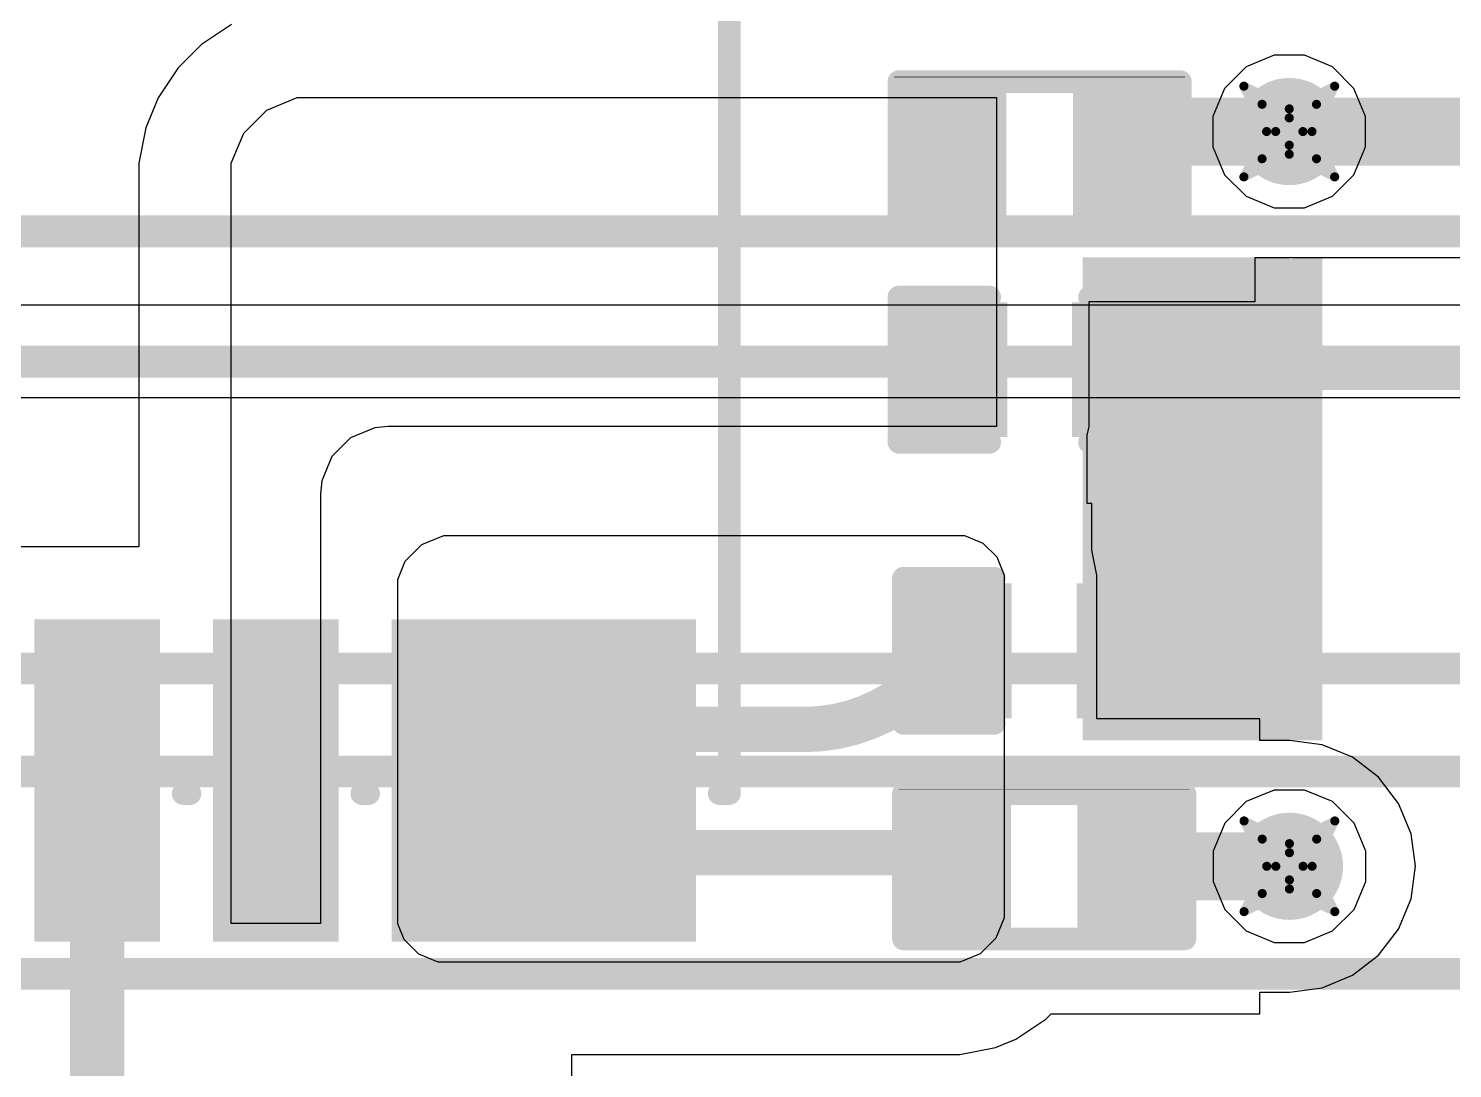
# Model space of a CAD drawing. Header units: inches. Extents: x -2 to 5376, y -4 to 5426.
# Drawn here: x 116.39 to 124.36, y 69.14 to 74.96 of the extents above; entities that cross this region are included whole.
import ezdxf

# ---------------------------------------------------------------- set-up
doc = ezdxf.new("R2010")
doc.units = ezdxf.units.IN
for name, color, linetype in [('Bottom Layer', 5, 'Continuous'), ('Drill Drawing', 1, 'Continuous'), ('Layer 1', 16, 'Continuous'), ('Layer 2', 76, 'Continuous'), ('Top Layer', 1, 'Continuous'), ('Top Overlay', 2, 'Continuous'), ('Top Paste', 8, 'Continuous'), ('Top Solder', 216, 'Continuous'), ('Via Holes', 16, 'Continuous')]:
    doc.layers.add(name, color=color, linetype=linetype)

# ---------------------------------------------------------------- blocks, each defined once
blk = doc.blocks.new('TISON_8_8X8__133')
at = {"layer": 'Top Layer'}
for points in [[(-4.1645, -0.2501), (-2.5645, -0.2501), (-2.5645, -0.7501), (-4.1645, -0.7501)], [(-4.1645, -1.2501), (-2.5645, -1.2501), (-2.5645, -1.7501), (-4.1645, -1.7501)], [(-4.1645, -2.25), (-2.5645, -2.25), (-2.5645, -3.75), (-4.1645, -3.75)]]:
    blk.add_hatch(color=1, dxfattribs=at).paths.add_polyline_path(points)
at = {"layer": 'Top Paste'}
for points in [[(-4.1645, -0.2501), (-2.5645, -0.2501), (-2.5645, -0.7501), (-4.1645, -0.7501)], [(-4.1645, -1.2501), (-2.5645, -1.2501), (-2.5645, -1.7501), (-4.1645, -1.7501)], [(-4.1645, -2.25), (-2.5645, -2.25), (-2.5645, -3.75), (-4.1645, -3.75)]]:
    blk.add_hatch(color=8, dxfattribs=at).paths.add_polyline_path(points)
at = {"layer": 'Top Solder'}
for points in [[(-4.2661, -0.1485), (-2.4629, -0.1485), (-2.4629, -0.8517), (-4.2661, -0.8517)], [(-4.2661, -1.1485), (-2.4629, -1.1485), (-2.4629, -1.8517), (-4.2661, -1.8517)], [(-4.2661, -2.1484), (-2.4629, -2.1484), (-2.4629, -3.8516), (-4.2661, -3.8516)]]:
    blk.add_hatch(color=216, dxfattribs=at).paths.add_polyline_path(points)
at = {"layer": 'Top Overlay'}
for points in [[(-3.4375, -0.9811, 0.127, 0.127, 0), (-3.4375, -1.0189, 0.127, 0.127, 0)], [(-3.4375, -1.9811, 0.127, 0.127, 0), (-3.4375, -2.0188, 0.127, 0.127, 0)], [(-3.4375, -3.9812, 0.127, 0.127, 0), (-3.4375, -4.0378, 0.127, 0.127, 0)], [(-3.4375, -4.0378, 0.127, 0.127, 0), (1.1853, -4.0378, 0.127, 0.127, 0)]]:
    blk.add_lwpolyline(points, format="xyseb", dxfattribs=at)
for points in [[(-3.4692, -0.9811, 0.0635, 0.0635, 1), (-3.4057, -0.9811, 0.0635, 0.0635, 1)], [(-3.4692, -1.0189, 0.0635, 0.0635, 1), (-3.4057, -1.0189, 0.0635, 0.0635, 1)], [(-3.4692, -1.9811, 0.0635, 0.0635, 1), (-3.4057, -1.9811, 0.0635, 0.0635, 1)], [(-3.4692, -2.0188, 0.0635, 0.0635, 1), (-3.4057, -2.0188, 0.0635, 0.0635, 1)], [(-3.4692, -3.9812, 0.0635, 0.0635, 1), (-3.4057, -3.9812, 0.0635, 0.0635, 1)], [(-3.4692, -4.0378, 0.0635, 0.0635, 1), (-3.4057, -4.0378, 0.0635, 0.0635, 1)], [(-3.4692, -4.0378, 0.0635, 0.0635, 1), (-3.4057, -4.0378, 0.0635, 0.0635, 1)]]:
    blk.add_lwpolyline(points, format="xyseb", close=True, dxfattribs=at)
blk = doc.blocks.new('R___0402_151')
at = {"layer": 'Top Layer'}
for points in [[(-0.6985, -0.3175), (-0.6985, 0.3175), (-0.2413, 0.3175), (-0.2413, -0.3175)], [(0.2413, -0.3175), (0.2413, 0.3175), (0.6985, 0.3175), (0.6985, -0.3175)]]:
    blk.add_hatch(color=1, dxfattribs=at).paths.add_polyline_path(points)
at = {"layer": 'Top Paste'}
for points in [[(-0.6985, -0.3175), (-0.6985, 0.3175), (-0.2413, 0.3175), (-0.2413, -0.3175)], [(0.2413, -0.3175), (0.2413, 0.3175), (0.6985, 0.3175), (0.6985, -0.3175)]]:
    blk.add_hatch(color=8, dxfattribs=at).paths.add_polyline_path(points)
at = {"layer": 'Top Solder'}
for points in [[(-0.7535, -0.3725), (-0.7535, 0.3725), (-0.1863, 0.3725), (-0.1863, -0.3725)], [(0.1863, -0.3725), (0.1863, 0.3725), (0.7535, 0.3725), (0.7535, -0.3725)]]:
    blk.add_hatch(color=216, dxfattribs=at).paths.add_polyline_path(points)
at = {"layer": 'Top Overlay'}
for points in [[(0.7874, 0.4064, 0.127, 0.127, 0), (-0.7874, 0.4064, 0.127, 0.127, 0)], [(-0.7874, 0.4064, 0.127, 0.127, 0), (-0.7874, -0.4064, 0.127, 0.127, 0)], [(0.7874, -0.4064, 0.127, 0.127, 0), (0.7874, 0.4064, 0.127, 0.127, 0)], [(0.7874, -0.4064, 0.127, 0.127, 0), (-0.7874, -0.4064, 0.127, 0.127, 0)], [(0.8128, -0.4318, 0.00323, 0.00323, 0), (-0.8128, -0.4318, 0.00323, 0.00323, 0)]]:
    blk.add_lwpolyline(points, format="xyseb", dxfattribs=at)
for points in [[(-0.8191, 0.4064, 0.0635, 0.0635, 1), (-0.7556, 0.4064, 0.0635, 0.0635, 1)], [(-0.8191, 0.4064, 0.0635, 0.0635, 1), (-0.7556, 0.4064, 0.0635, 0.0635, 1)], [(0.7556, 0.4064, 0.0635, 0.0635, 1), (0.8191, 0.4064, 0.0635, 0.0635, 1)], [(0.7556, 0.4064, 0.0635, 0.0635, 1), (0.8191, 0.4064, 0.0635, 0.0635, 1)], [(-0.8191, -0.4064, 0.0635, 0.0635, 1), (-0.7556, -0.4064, 0.0635, 0.0635, 1)], [(-0.8191, -0.4064, 0.0635, 0.0635, 1), (-0.7556, -0.4064, 0.0635, 0.0635, 1)], [(0.7557, -0.4064, 0.0635, 0.0635, 1), (0.8192, -0.4064, 0.0635, 0.0635, 1)], [(0.7557, -0.4064, 0.0635, 0.0635, 1), (0.8192, -0.4064, 0.0635, 0.0635, 1)], [(-0.8136, -0.4318, 0.00161, 0.00161, 1), (-0.812, -0.4318, 0.00161, 0.00161, 1)], [(0.812, -0.4318, 0.00161, 0.00161, 1), (0.8136, -0.4318, 0.00161, 0.00161, 1)]]:
    blk.add_lwpolyline(points, format="xyseb", close=True, dxfattribs=at)
blk = doc.blocks.new('R___0402_152')
at = {"layer": 'Top Layer'}
for points in [[(-0.6985, -0.3175), (-0.6985, 0.3175), (-0.2413, 0.3175), (-0.2413, -0.3175)], [(0.2413, -0.3175), (0.2413, 0.3175), (0.6985, 0.3175), (0.6985, -0.3175)]]:
    blk.add_hatch(color=1, dxfattribs=at).paths.add_polyline_path(points)
at = {"layer": 'Top Paste'}
for points in [[(-0.6985, -0.3175), (-0.6985, 0.3175), (-0.2413, 0.3175), (-0.2413, -0.3175)], [(0.2413, -0.3175), (0.2413, 0.3175), (0.6985, 0.3175), (0.6985, -0.3175)]]:
    blk.add_hatch(color=8, dxfattribs=at).paths.add_polyline_path(points)
at = {"layer": 'Top Solder'}
for points in [[(-0.7535, -0.3725), (-0.7535, 0.3725), (-0.1863, 0.3725), (-0.1863, -0.3725)], [(0.1863, -0.3725), (0.1863, 0.3725), (0.7535, 0.3725), (0.7535, -0.3725)]]:
    blk.add_hatch(color=216, dxfattribs=at).paths.add_polyline_path(points)
at = {"layer": 'Top Overlay'}
for points in [[(0.7874, 0.4064, 0.127, 0.127, 0), (-0.7874, 0.4064, 0.127, 0.127, 0)], [(-0.7874, 0.4064, 0.127, 0.127, 0), (-0.7874, -0.4064, 0.127, 0.127, 0)], [(0.7874, 0.4064, 0.127, 0.127, 0), (0.7874, -0.4064, 0.127, 0.127, 0)], [(0.7874, -0.4064, 0.127, 0.127, 0), (-0.7874, -0.4064, 0.127, 0.127, 0)], [(0.8128, -0.4318, 0.00323, 0.00323, 0), (-0.8128, -0.4318, 0.00323, 0.00323, 0)]]:
    blk.add_lwpolyline(points, format="xyseb", dxfattribs=at)
for points in [[(-0.8191, 0.4064, 0.0635, 0.0635, 1), (-0.7556, 0.4064, 0.0635, 0.0635, 1)], [(-0.8191, 0.4064, 0.0635, 0.0635, 1), (-0.7556, 0.4064, 0.0635, 0.0635, 1)], [(0.7556, 0.4064, 0.0635, 0.0635, 1), (0.8191, 0.4064, 0.0635, 0.0635, 1)], [(0.7556, 0.4064, 0.0635, 0.0635, 1), (0.8191, 0.4064, 0.0635, 0.0635, 1)], [(-0.8191, -0.4064, 0.0635, 0.0635, 1), (-0.7556, -0.4064, 0.0635, 0.0635, 1)], [(-0.8191, -0.4064, 0.0635, 0.0635, 1), (-0.7556, -0.4064, 0.0635, 0.0635, 1)], [(0.7556, -0.4064, 0.0635, 0.0635, 1), (0.8191, -0.4064, 0.0635, 0.0635, 1)], [(0.7556, -0.4064, 0.0635, 0.0635, 1), (0.8191, -0.4064, 0.0635, 0.0635, 1)], [(-0.8136, -0.4318, 0.00161, 0.00161, 1), (-0.812, -0.4318, 0.00161, 0.00161, 1)], [(0.812, -0.4318, 0.00161, 0.00161, 1), (0.8136, -0.4318, 0.00161, 0.00161, 1)]]:
    blk.add_lwpolyline(points, format="xyseb", close=True, dxfattribs=at)
blk = doc.blocks.new('C___0402_270')
at = {"layer": 'Top Layer'}
for points in [[(-0.6985, -0.3175), (-0.6985, 0.3175), (-0.2413, 0.3175), (-0.2413, -0.3175)], [(0.2413, -0.3175), (0.2413, 0.3175), (0.6985, 0.3175), (0.6985, -0.3175)]]:
    blk.add_hatch(color=1, dxfattribs=at).paths.add_polyline_path(points)
at = {"layer": 'Top Paste'}
for points in [[(-0.6985, -0.3175), (-0.6985, 0.3175), (-0.2413, 0.3175), (-0.2413, -0.3175)], [(0.2413, -0.3175), (0.2413, 0.3175), (0.6985, 0.3175), (0.6985, -0.3175)]]:
    blk.add_hatch(color=8, dxfattribs=at).paths.add_polyline_path(points)
at = {"layer": 'Top Solder'}
for points in [[(-0.7585, -0.3775), (-0.7585, 0.3775), (-0.1813, 0.3775), (-0.1813, -0.3775)], [(0.1813, -0.3775), (0.1813, 0.3775), (0.7585, 0.3775), (0.7585, -0.3775)]]:
    blk.add_hatch(color=216, dxfattribs=at).paths.add_polyline_path(points)
at = {"layer": 'Top Overlay'}
for points in [[(-0.2794, 0.4064, 0.127, 0.127, 0), (-0.7874, 0.4064, 0.127, 0.127, 0)], [(-0.7874, 0.4064, 0.127, 0.127, 0), (-0.7874, -0.4064, 0.127, 0.127, 0)], [(0.7874, 0.4064, 0.127, 0.127, 0), (0.2794, 0.4064, 0.127, 0.127, 0)], [(0.7874, -0.4064, 0.127, 0.127, 0), (0.7874, 0.4064, 0.127, 0.127, 0)], [(-0.2794, -0.4064, 0.127, 0.127, 0), (-0.7874, -0.4064, 0.127, 0.127, 0)], [(0.7874, -0.4064, 0.127, 0.127, 0), (0.2794, -0.4064, 0.127, 0.127, 0)]]:
    blk.add_lwpolyline(points, format="xyseb", dxfattribs=at)
for points in [[(-0.8191, 0.4064, 0.0635, 0.0635, 1), (-0.7556, 0.4064, 0.0635, 0.0635, 1)], [(-0.8191, 0.4064, 0.0635, 0.0635, 1), (-0.7556, 0.4064, 0.0635, 0.0635, 1)], [(-0.3111, 0.4064, 0.0635, 0.0635, 1), (-0.2477, 0.4064, 0.0635, 0.0635, 1)], [(0.2476, 0.4064, 0.0635, 0.0635, 1), (0.3111, 0.4064, 0.0635, 0.0635, 1)], [(0.7556, 0.4064, 0.0635, 0.0635, 1), (0.8191, 0.4064, 0.0635, 0.0635, 1)], [(0.7556, 0.4064, 0.0635, 0.0635, 1), (0.8191, 0.4064, 0.0635, 0.0635, 1)], [(-0.8192, -0.4064, 0.0635, 0.0635, 1), (-0.7557, -0.4064, 0.0635, 0.0635, 1)], [(-0.8192, -0.4064, 0.0635, 0.0635, 1), (-0.7557, -0.4064, 0.0635, 0.0635, 1)], [(-0.3111, -0.4064, 0.0635, 0.0635, 1), (-0.2477, -0.4064, 0.0635, 0.0635, 1)], [(0.2477, -0.4064, 0.0635, 0.0635, 1), (0.3111, -0.4064, 0.0635, 0.0635, 1)], [(0.7557, -0.4064, 0.0635, 0.0635, 1), (0.8192, -0.4064, 0.0635, 0.0635, 1)], [(0.7557, -0.4064, 0.0635, 0.0635, 1), (0.8192, -0.4064, 0.0635, 0.0635, 1)]]:
    blk.add_lwpolyline(points, format="xyseb", close=True, dxfattribs=at)
blk = doc.blocks.new('C___0402_271')
at = {"layer": 'Top Layer'}
for points in [[(-0.6985, -0.3175), (-0.6985, 0.3175), (-0.2413, 0.3175), (-0.2413, -0.3175)], [(0.2413, -0.3175), (0.2413, 0.3175), (0.6985, 0.3175), (0.6985, -0.3175)]]:
    blk.add_hatch(color=1, dxfattribs=at).paths.add_polyline_path(points)
at = {"layer": 'Top Paste'}
for points in [[(-0.6985, -0.3175), (-0.6985, 0.3175), (-0.2413, 0.3175), (-0.2413, -0.3175)], [(0.2413, -0.3175), (0.2413, 0.3175), (0.6985, 0.3175), (0.6985, -0.3175)]]:
    blk.add_hatch(color=8, dxfattribs=at).paths.add_polyline_path(points)
at = {"layer": 'Top Solder'}
for points in [[(-0.7585, -0.3775), (-0.7585, 0.3775), (-0.1813, 0.3775), (-0.1813, -0.3775)], [(0.1813, -0.3775), (0.1813, 0.3775), (0.7585, 0.3775), (0.7585, -0.3775)]]:
    blk.add_hatch(color=216, dxfattribs=at).paths.add_polyline_path(points)
at = {"layer": 'Top Overlay'}
for points in [[(-0.2794, 0.4064, 0.127, 0.127, 0), (-0.7874, 0.4064, 0.127, 0.127, 0)], [(-0.7874, 0.4064, 0.127, 0.127, 0), (-0.7874, -0.4064, 0.127, 0.127, 0)], [(0.7874, 0.4064, 0.127, 0.127, 0), (0.2794, 0.4064, 0.127, 0.127, 0)], [(0.7874, 0.4064, 0.127, 0.127, 0), (0.7874, -0.4064, 0.127, 0.127, 0)], [(-0.2794, -0.4064, 0.127, 0.127, 0), (-0.7874, -0.4064, 0.127, 0.127, 0)], [(0.7874, -0.4064, 0.127, 0.127, 0), (0.2794, -0.4064, 0.127, 0.127, 0)]]:
    blk.add_lwpolyline(points, format="xyseb", dxfattribs=at)
for points in [[(-0.8192, 0.4064, 0.0635, 0.0635, 1), (-0.7557, 0.4064, 0.0635, 0.0635, 1)], [(-0.8192, 0.4064, 0.0635, 0.0635, 1), (-0.7557, 0.4064, 0.0635, 0.0635, 1)], [(-0.3112, 0.4064, 0.0635, 0.0635, 1), (-0.2477, 0.4064, 0.0635, 0.0635, 1)], [(0.2476, 0.4064, 0.0635, 0.0635, 1), (0.3111, 0.4064, 0.0635, 0.0635, 1)], [(0.7556, 0.4064, 0.0635, 0.0635, 1), (0.8191, 0.4064, 0.0635, 0.0635, 1)], [(0.7556, 0.4064, 0.0635, 0.0635, 1), (0.8191, 0.4064, 0.0635, 0.0635, 1)], [(-0.8192, -0.4064, 0.0635, 0.0635, 1), (-0.7557, -0.4064, 0.0635, 0.0635, 1)], [(-0.8192, -0.4064, 0.0635, 0.0635, 1), (-0.7557, -0.4064, 0.0635, 0.0635, 1)], [(-0.3112, -0.4064, 0.0635, 0.0635, 1), (-0.2477, -0.4064, 0.0635, 0.0635, 1)], [(0.2476, -0.4064, 0.0635, 0.0635, 1), (0.3111, -0.4064, 0.0635, 0.0635, 1)], [(0.7556, -0.4064, 0.0635, 0.0635, 1), (0.8191, -0.4064, 0.0635, 0.0635, 1)], [(0.7556, -0.4064, 0.0635, 0.0635, 1), (0.8191, -0.4064, 0.0635, 0.0635, 1)]]:
    blk.add_lwpolyline(points, format="xyseb", close=True, dxfattribs=at)

msp = doc.modelspace()

# ---------------------------------------------------------------- hatches: boundary and pattern name
at = {"layer": 'Bottom Layer'}
h = msp.add_hatch(color=5, dxfattribs=at)
edge = h.paths.add_edge_path()
edge.add_arc((123.442, 74.3878), 0.3, 0, 360)
h = msp.add_hatch(color=5, dxfattribs=at)
edge = h.paths.add_edge_path()
edge.add_arc((123.4429, 70.274), 0.3, 0, 360)
at = {"layer": 'Layer 1'}
h = msp.add_hatch(color=16, dxfattribs=at)
edge = h.paths.add_edge_path()
edge.add_arc((123.442, 74.3878), 0.3, 0, 360)
h = msp.add_hatch(color=16, dxfattribs=at)
edge = h.paths.add_edge_path()
edge.add_arc((123.4429, 70.274), 0.3, 0, 360)
at = {"layer": 'Layer 2'}
h = msp.add_hatch(color=76, dxfattribs=at)
edge = h.paths.add_edge_path()
edge.add_arc((123.442, 74.3878), 0.3, 0, 360)
h = msp.add_hatch(color=76, dxfattribs=at)
edge = h.paths.add_edge_path()
edge.add_arc((123.4429, 70.274), 0.3, 0, 360)
at = {"layer": 'Top Layer'}
h = msp.add_hatch(color=1, dxfattribs=at)
edge = h.paths.add_edge_path()
edge.add_arc((123.442, 74.3878), 0.3, 0, 360)
msp.add_hatch(color=1, dxfattribs=at).paths.add_polyline_path([(122.2862, 70.9785), (123.6263, 70.9785), (123.6263, 73.6833), (122.2862, 73.6833)])
h = msp.add_hatch(color=1, dxfattribs=at)
edge = h.paths.add_edge_path()
edge.add_arc((123.4429, 70.274), 0.3, 0, 360)
at = {"layer": 'Via Holes'}
h = msp.add_hatch(color=7, dxfattribs=at)
edge = h.paths.add_edge_path()
edge.add_arc((123.442, 74.3878), 0.15, 0, 360)
h = msp.add_hatch(color=7, dxfattribs=at)
edge = h.paths.add_edge_path()
edge.add_arc((123.4429, 70.274), 0.15, 0, 360)

# ---------------------------------------------------------------- linework, layer by layer
at = {"layer": 'Bottom Layer'}
for p, q in [((123.3571, 74.8148), (123.2002, 74.7498)), ((123.527, 74.8148), (123.3571, 74.8148)), ((123.6839, 74.7498), (123.527, 74.8148)), ((123.2002, 74.7498), (123.0801, 74.6297)), ((123.804, 74.6297), (123.6839, 74.7498)), ((123.0801, 74.6297), (123.015, 74.4728)), ((123.869, 74.4728), (123.804, 74.6297)), ((123.015, 74.4728), (123.015, 74.3029)), ((123.869, 74.3029), (123.869, 74.4728)), ((123.015, 74.3029), (123.0801, 74.146)), ((123.804, 74.146), (123.869, 74.3029)), ((123.0801, 74.146), (123.2002, 74.0258)), ((123.6839, 74.0258), (123.804, 74.146)), ((123.2002, 74.0258), (123.3571, 73.9608)), ((123.3571, 73.9608), (123.527, 73.9608)), ((123.527, 73.9608), (123.6839, 74.0258)), ((131.1301, 73.416), (91.567, 73.416)), ((78.74, 72.898), (131.1301, 72.898))]:
    msp.add_line(p, q, dxfattribs=at)
at = {"layer": 'Drill Drawing'}
for points in [[(123.188, 74.6418, 0.0508, 0.0508, 0), (123.442, 74.5148, 0.0508, 0.0508, 0)], [(123.188, 74.6418, 0.0508, 0.0508, 0), (123.315, 74.3878, 0.0508, 0.0508, 0)], [(123.442, 74.5148, 0.0508, 0.0508, 0), (123.696, 74.6418, 0.0508, 0.0508, 0)], [(123.569, 74.3878, 0.0508, 0.0508, 0), (123.696, 74.6418, 0.0508, 0.0508, 0)], [(123.2896, 74.5402, 0.0508, 0.0508, 0), (123.442, 74.464, 0.0508, 0.0508, 0)], [(123.2896, 74.5402, 0.0508, 0.0508, 0), (123.3658, 74.3878, 0.0508, 0.0508, 0)], [(123.442, 74.464, 0.0508, 0.0508, 0), (123.5944, 74.5402, 0.0508, 0.0508, 0)], [(123.5182, 74.3878, 0.0508, 0.0508, 0), (123.5944, 74.5402, 0.0508, 0.0508, 0)], [(123.188, 74.1338, 0.0508, 0.0508, 0), (123.315, 74.3878, 0.0508, 0.0508, 0)], [(123.2896, 74.2354, 0.0508, 0.0508, 0), (123.3658, 74.3878, 0.0508, 0.0508, 0)], [(123.5182, 74.3878, 0.0508, 0.0508, 0), (123.5944, 74.2354, 0.0508, 0.0508, 0)], [(123.569, 74.3878, 0.0508, 0.0508, 0), (123.696, 74.1338, 0.0508, 0.0508, 0)], [(123.188, 74.1338, 0.0508, 0.0508, 0), (123.442, 74.2608, 0.0508, 0.0508, 0)], [(123.2896, 74.2354, 0.0508, 0.0508, 0), (123.442, 74.3116, 0.0508, 0.0508, 0)], [(123.442, 74.3116, 0.0508, 0.0508, 0), (123.5944, 74.2354, 0.0508, 0.0508, 0)], [(123.442, 74.2608, 0.0508, 0.0508, 0), (123.696, 74.1338, 0.0508, 0.0508, 0)], [(123.1889, 70.528, 0.0508, 0.0508, 0), (123.4429, 70.401, 0.0508, 0.0508, 0)], [(123.1889, 70.528, 0.0508, 0.0508, 0), (123.3159, 70.274, 0.0508, 0.0508, 0)], [(123.4429, 70.401, 0.0508, 0.0508, 0), (123.6969, 70.528, 0.0508, 0.0508, 0)], [(123.5699, 70.274, 0.0508, 0.0508, 0), (123.6969, 70.528, 0.0508, 0.0508, 0)], [(123.2905, 70.4264, 0.0508, 0.0508, 0), (123.4429, 70.3502, 0.0508, 0.0508, 0)], [(123.2905, 70.4264, 0.0508, 0.0508, 0), (123.3667, 70.274, 0.0508, 0.0508, 0)], [(123.4429, 70.3502, 0.0508, 0.0508, 0), (123.5953, 70.4264, 0.0508, 0.0508, 0)], [(123.5191, 70.274, 0.0508, 0.0508, 0), (123.5953, 70.4264, 0.0508, 0.0508, 0)], [(123.1889, 70.02, 0.0508, 0.0508, 0), (123.3159, 70.274, 0.0508, 0.0508, 0)], [(123.2905, 70.1216, 0.0508, 0.0508, 0), (123.3667, 70.274, 0.0508, 0.0508, 0)], [(123.5191, 70.274, 0.0508, 0.0508, 0), (123.5953, 70.1216, 0.0508, 0.0508, 0)], [(123.5699, 70.274, 0.0508, 0.0508, 0), (123.6969, 70.02, 0.0508, 0.0508, 0)], [(123.2905, 70.1216, 0.0508, 0.0508, 0), (123.4429, 70.1978, 0.0508, 0.0508, 0)], [(123.4429, 70.1978, 0.0508, 0.0508, 0), (123.5953, 70.1216, 0.0508, 0.0508, 0)], [(123.1889, 70.02, 0.0508, 0.0508, 0), (123.4429, 70.147, 0.0508, 0.0508, 0)], [(123.4429, 70.147, 0.0508, 0.0508, 0), (123.6969, 70.02, 0.0508, 0.0508, 0)]]:
    msp.add_lwpolyline(points, format="xyseb", dxfattribs=at)
for points in [[(123.1753, 74.6418, 0.0254, 0.0254, 1), (123.2007, 74.6418, 0.0254, 0.0254, 1)], [(123.1753, 74.6418, 0.0254, 0.0254, 1), (123.2007, 74.6418, 0.0254, 0.0254, 1)], [(123.6833, 74.6418, 0.0254, 0.0254, 1), (123.7087, 74.6418, 0.0254, 0.0254, 1)], [(123.6833, 74.6418, 0.0254, 0.0254, 1), (123.7087, 74.6418, 0.0254, 0.0254, 1)], [(123.2769, 74.5402, 0.0254, 0.0254, 1), (123.3023, 74.5402, 0.0254, 0.0254, 1)], [(123.2769, 74.5402, 0.0254, 0.0254, 1), (123.3023, 74.5402, 0.0254, 0.0254, 1)], [(123.4293, 74.5148, 0.0254, 0.0254, 1), (123.4547, 74.5148, 0.0254, 0.0254, 1)], [(123.4293, 74.5148, 0.0254, 0.0254, 1), (123.4547, 74.5148, 0.0254, 0.0254, 1)], [(123.5817, 74.5402, 0.0254, 0.0254, 1), (123.6071, 74.5402, 0.0254, 0.0254, 1)], [(123.5817, 74.5402, 0.0254, 0.0254, 1), (123.6071, 74.5402, 0.0254, 0.0254, 1)], [(123.4293, 74.464, 0.0254, 0.0254, 1), (123.4547, 74.464, 0.0254, 0.0254, 1)], [(123.4293, 74.464, 0.0254, 0.0254, 1), (123.4547, 74.464, 0.0254, 0.0254, 1)], [(123.3023, 74.3878, 0.0254, 0.0254, 1), (123.3277, 74.3878, 0.0254, 0.0254, 1)], [(123.3023, 74.3878, 0.0254, 0.0254, 1), (123.3277, 74.3878, 0.0254, 0.0254, 1)], [(123.3531, 74.3878, 0.0254, 0.0254, 1), (123.3785, 74.3878, 0.0254, 0.0254, 1)], [(123.3531, 74.3878, 0.0254, 0.0254, 1), (123.3785, 74.3878, 0.0254, 0.0254, 1)], [(123.5055, 74.3878, 0.0254, 0.0254, 1), (123.5309, 74.3878, 0.0254, 0.0254, 1)], [(123.5055, 74.3878, 0.0254, 0.0254, 1), (123.5309, 74.3878, 0.0254, 0.0254, 1)], [(123.5563, 74.3878, 0.0254, 0.0254, 1), (123.5817, 74.3878, 0.0254, 0.0254, 1)], [(123.5563, 74.3878, 0.0254, 0.0254, 1), (123.5817, 74.3878, 0.0254, 0.0254, 1)], [(123.4293, 74.3116, 0.0254, 0.0254, 1), (123.4547, 74.3116, 0.0254, 0.0254, 1)], [(123.4293, 74.3116, 0.0254, 0.0254, 1), (123.4547, 74.3116, 0.0254, 0.0254, 1)], [(123.4293, 74.2608, 0.0254, 0.0254, 1), (123.4547, 74.2608, 0.0254, 0.0254, 1)], [(123.4293, 74.2608, 0.0254, 0.0254, 1), (123.4547, 74.2608, 0.0254, 0.0254, 1)], [(123.2769, 74.2354, 0.0254, 0.0254, 1), (123.3023, 74.2354, 0.0254, 0.0254, 1)], [(123.2769, 74.2354, 0.0254, 0.0254, 1), (123.3023, 74.2354, 0.0254, 0.0254, 1)], [(123.5817, 74.2354, 0.0254, 0.0254, 1), (123.6071, 74.2354, 0.0254, 0.0254, 1)], [(123.5817, 74.2354, 0.0254, 0.0254, 1), (123.6071, 74.2354, 0.0254, 0.0254, 1)], [(123.1753, 74.1338, 0.0254, 0.0254, 1), (123.2007, 74.1338, 0.0254, 0.0254, 1)], [(123.1753, 74.1338, 0.0254, 0.0254, 1), (123.2007, 74.1338, 0.0254, 0.0254, 1)], [(123.6833, 74.1338, 0.0254, 0.0254, 1), (123.7087, 74.1338, 0.0254, 0.0254, 1)], [(123.6833, 74.1338, 0.0254, 0.0254, 1), (123.7087, 74.1338, 0.0254, 0.0254, 1)], [(123.1762, 70.528, 0.0254, 0.0254, 1), (123.2016, 70.528, 0.0254, 0.0254, 1)], [(123.1762, 70.528, 0.0254, 0.0254, 1), (123.2016, 70.528, 0.0254, 0.0254, 1)], [(123.6842, 70.528, 0.0254, 0.0254, 1), (123.7096, 70.528, 0.0254, 0.0254, 1)], [(123.6842, 70.528, 0.0254, 0.0254, 1), (123.7096, 70.528, 0.0254, 0.0254, 1)], [(123.2778, 70.4264, 0.0254, 0.0254, 1), (123.3032, 70.4264, 0.0254, 0.0254, 1)], [(123.2778, 70.4264, 0.0254, 0.0254, 1), (123.3032, 70.4264, 0.0254, 0.0254, 1)], [(123.5826, 70.4264, 0.0254, 0.0254, 1), (123.608, 70.4264, 0.0254, 0.0254, 1)], [(123.5826, 70.4264, 0.0254, 0.0254, 1), (123.608, 70.4264, 0.0254, 0.0254, 1)], [(123.4302, 70.401, 0.0254, 0.0254, 1), (123.4556, 70.401, 0.0254, 0.0254, 1)], [(123.4302, 70.401, 0.0254, 0.0254, 1), (123.4556, 70.401, 0.0254, 0.0254, 1)], [(123.4302, 70.3502, 0.0254, 0.0254, 1), (123.4556, 70.3502, 0.0254, 0.0254, 1)], [(123.4302, 70.3502, 0.0254, 0.0254, 1), (123.4556, 70.3502, 0.0254, 0.0254, 1)], [(123.3032, 70.274, 0.0254, 0.0254, 1), (123.3286, 70.274, 0.0254, 0.0254, 1)], [(123.3032, 70.274, 0.0254, 0.0254, 1), (123.3286, 70.274, 0.0254, 0.0254, 1)], [(123.354, 70.274, 0.0254, 0.0254, 1), (123.3794, 70.274, 0.0254, 0.0254, 1)], [(123.354, 70.274, 0.0254, 0.0254, 1), (123.3794, 70.274, 0.0254, 0.0254, 1)], [(123.5064, 70.274, 0.0254, 0.0254, 1), (123.5318, 70.274, 0.0254, 0.0254, 1)], [(123.5064, 70.274, 0.0254, 0.0254, 1), (123.5318, 70.274, 0.0254, 0.0254, 1)], [(123.5572, 70.274, 0.0254, 0.0254, 1), (123.5826, 70.274, 0.0254, 0.0254, 1)], [(123.5572, 70.274, 0.0254, 0.0254, 1), (123.5826, 70.274, 0.0254, 0.0254, 1)], [(123.4302, 70.1978, 0.0254, 0.0254, 1), (123.4556, 70.1978, 0.0254, 0.0254, 1)], [(123.4302, 70.1978, 0.0254, 0.0254, 1), (123.4556, 70.1978, 0.0254, 0.0254, 1)], [(123.2778, 70.1216, 0.0254, 0.0254, 1), (123.3032, 70.1216, 0.0254, 0.0254, 1)], [(123.2778, 70.1216, 0.0254, 0.0254, 1), (123.3032, 70.1216, 0.0254, 0.0254, 1)], [(123.4302, 70.147, 0.0254, 0.0254, 1), (123.4556, 70.147, 0.0254, 0.0254, 1)], [(123.4302, 70.147, 0.0254, 0.0254, 1), (123.4556, 70.147, 0.0254, 0.0254, 1)], [(123.5826, 70.1216, 0.0254, 0.0254, 1), (123.608, 70.1216, 0.0254, 0.0254, 1)], [(123.5826, 70.1216, 0.0254, 0.0254, 1), (123.608, 70.1216, 0.0254, 0.0254, 1)], [(123.1762, 70.02, 0.0254, 0.0254, 1), (123.2016, 70.02, 0.0254, 0.0254, 1)], [(123.1762, 70.02, 0.0254, 0.0254, 1), (123.2016, 70.02, 0.0254, 0.0254, 1)], [(123.6842, 70.02, 0.0254, 0.0254, 1), (123.7096, 70.02, 0.0254, 0.0254, 1)], [(123.6842, 70.02, 0.0254, 0.0254, 1), (123.7096, 70.02, 0.0254, 0.0254, 1)]]:
    msp.add_lwpolyline(points, format="xyseb", close=True, dxfattribs=at)
at = {"layer": 'Layer 1'}
for p, q in [((123.3571, 74.8148), (123.2002, 74.7498)), ((123.527, 74.8148), (123.3571, 74.8148)), ((123.6839, 74.7498), (123.527, 74.8148)), ((123.2002, 74.7498), (123.0801, 74.6297)), ((123.804, 74.6297), (123.6839, 74.7498)), ((123.0801, 74.6297), (123.015, 74.4728)), ((123.869, 74.4728), (123.804, 74.6297)), ((123.015, 74.4728), (123.015, 74.3029)), ((123.869, 74.3029), (123.869, 74.4728)), ((123.015, 74.3029), (123.0801, 74.146)), ((123.804, 74.146), (123.869, 74.3029)), ((123.0801, 74.146), (123.2002, 74.0258)), ((123.6839, 74.0258), (123.804, 74.146)), ((123.2002, 74.0258), (123.3571, 73.9608)), ((123.3571, 73.9608), (123.527, 73.9608)), ((123.527, 73.9608), (123.6839, 74.0258)), ((123.358, 70.701), (123.201, 70.636)), ((123.5279, 70.701), (123.358, 70.701)), ((123.6848, 70.636), (123.5279, 70.701)), ((123.201, 70.636), (123.0809, 70.5159)), ((123.8049, 70.5159), (123.6848, 70.636)), ((123.0809, 70.5159), (123.0159, 70.3589)), ((123.8699, 70.3589), (123.8049, 70.5159)), ((123.0159, 70.3589), (123.0159, 70.1891)), ((123.8699, 70.1891), (123.8699, 70.3589)), ((123.0159, 70.1891), (123.0809, 70.0321)), ((123.8049, 70.0321), (123.8699, 70.1891)), ((123.0809, 70.0321), (123.201, 69.912)), ((123.6848, 69.912), (123.8049, 70.0321)), ((123.201, 69.912), (123.358, 69.847)), ((123.5279, 69.847), (123.6848, 69.912)), ((123.358, 69.847), (123.5279, 69.847))]:
    msp.add_line(p, q, dxfattribs=at)
at = {"layer": 'Layer 2'}
for points in [[(64.5897, 73.8289, 0.1778, 0.1778, 0), (132.0694, 73.8289, 0.1778, 0.1778, 0)], [(44.2773, 73.0995, 0.1778, 0.1778, 0), (131.7987, 73.0995, 0.1778, 0.1778, 0)], [(80.4555, 71.381, 0.1778, 0.1778, 0), (122.8886, 71.381, 0.1778, 0.1778, 0)], [(122.8886, 71.381, 0.1778, 0.1778, 0), (131.4681, 71.381, 0.1778, 0.1778, 0)], [(60.1355, 70.8046, 0.1778, 0.1778, 0), (130.6139, 70.8046, 0.1778, 0.1778, 0)], [(109.5756, 69.6722, 0.1778, 0.1778, 0), (129.7139, 69.6722, 0.1778, 0.1778, 0)]]:
    msp.add_lwpolyline(points, format="xyseb", dxfattribs=at)
msp.add_lwpolyline([(122.8441, 71.381, 0.0889, 0.0889, 1), (122.933, 71.381, 0.0889, 0.0889, 1)], format="xyseb", close=True, dxfattribs=at)
msp.add_lwpolyline([(122.8441, 71.381, 0.0889, 0.0889, 1), (122.933, 71.381, 0.0889, 0.0889, 1)], format="xyseb", close=True, dxfattribs=at)
at = {"layer": 'Top Layer'}
for p, q in [((117.522, 74.9869), (117.3539, 74.8746)), ((117.3539, 74.8746), (117.2246, 74.7453)), ((117.2246, 74.7453), (117.1123, 74.5772)), ((117.1123, 74.5772), (117.0424, 74.4083)), ((117.7202, 74.5083), (117.8891, 74.5783)), ((117.8891, 74.5783), (121.8036, 74.5783)), ((121.8036, 74.5783), (121.8036, 72.737)), ((117.5909, 74.379), (117.7202, 74.5083)), ((117.0424, 74.4083), (117.0029, 74.2101)), ((117.5209, 74.2101), (117.5909, 74.379)), ((117.0029, 74.2101), (117.0029, 72.0622)), ((117.5209, 74.1187), (117.5209, 74.2101)), ((117.5209, 69.9542), (117.5209, 74.1187)), ((123.2514, 73.4353), (123.2514, 73.6833)), ((123.2514, 73.6833), (123.4431, 73.6833)), ((123.4431, 73.6833), (123.4512, 73.6844)), ((123.4512, 73.6844), (123.4592, 73.6833)), ((123.4592, 73.6833), (132.5304, 73.6833)), ((122.3215, 72.737), (122.3215, 73.4353)), ((122.3215, 73.4353), (123.2514, 73.4353)), ((118.325, 72.7298), (118.1888, 72.6733)), ((118.3987, 72.737), (118.325, 72.7298)), ((121.8036, 72.737), (118.3987, 72.737)), ((122.3116, 72.687), (122.3215, 72.737)), ((122.3116, 72.3058), (122.3116, 72.687)), ((118.1888, 72.6733), (118.0846, 72.5691)), ((118.0846, 72.5691), (118.0281, 72.4329)), ((118.0281, 72.4329), (118.0209, 72.3592)), ((118.0209, 72.3592), (118.0209, 69.9542)), ((122.337, 72.3058), (122.3116, 72.3058)), ((122.337, 72.0442), (122.337, 72.3058)), ((118.5883, 72.0757), (118.7102, 72.1261)), ((118.7102, 72.1261), (121.6249, 72.1261)), ((121.6249, 72.1261), (121.7268, 72.0839)), ((117.0029, 72.0622), (115.0129, 72.0622)), ((118.495, 71.9824), (118.5883, 72.0757)), ((121.7268, 72.0839), (121.8047, 72.0059)), ((122.3649, 71.9041), (122.337, 72.0442)), ((118.4527, 71.8801), (118.495, 71.9824)), ((121.8047, 72.0059), (121.8469, 71.9041)), ((121.8469, 71.9041), (121.8469, 71.8489)), ((122.3649, 71.0995), (122.3649, 71.9041)), ((118.4527, 69.9525), (118.4527, 71.8801)), ((121.8469, 71.8489), (121.8469, 70.0469)), ((123.2768, 71.0995), (122.3649, 71.0995)), ((123.2768, 70.9785), (123.2768, 71.0995)), ((123.444, 70.9785), (123.2768, 70.9785)), ((123.6263, 70.9545), (123.444, 70.9785)), ((123.444, 70.9785), (123.444, 70.9785)), ((123.7963, 70.8841), (123.6263, 70.9545)), ((123.9422, 70.7722), (123.7963, 70.8841)), ((124.0541, 70.6263), (123.9422, 70.7722)), ((124.1245, 70.4563), (124.0541, 70.6263)), ((124.1485, 70.274), (124.1245, 70.4563)), ((124.1245, 70.0916), (124.1485, 70.274)), ((124.0541, 69.9217), (124.1245, 70.0916)), ((121.8469, 69.9854), (121.7999, 69.8718)), ((121.8469, 70.0469), (121.8469, 69.9854)), ((118.0209, 69.9542), (117.5209, 69.9542)), ((118.4891, 69.8646), (118.4527, 69.9525)), ((123.9422, 69.7758), (124.0541, 69.9217)), ((118.5714, 69.7823), (118.4891, 69.8646)), ((121.7999, 69.8718), (121.7129, 69.7848)), ((118.679, 69.7377), (118.5714, 69.7823)), ((121.5992, 69.7377), (118.679, 69.7377)), ((121.7129, 69.7848), (121.5992, 69.7377)), ((123.7963, 69.6639), (123.9422, 69.7758)), ((123.6263, 69.5935), (123.7963, 69.6639)), ((123.444, 69.5695), (123.6263, 69.5935)), ((123.2768, 69.4485), (123.2768, 69.5695)), ((123.2768, 69.5695), (123.444, 69.5695)), ((121.9111, 69.3063), (122.0791, 69.4186)), ((122.0791, 69.4186), (122.1091, 69.4485)), ((122.1091, 69.4485), (123.2768, 69.4485)), ((121.5992, 69.2198), (121.7975, 69.2592)), ((121.7975, 69.2592), (121.9111, 69.3063)), ((119.4269, 67.7817), (119.4269, 69.2198)), ((119.4269, 69.2198), (121.5992, 69.2198))]:
    msp.add_line(p, q, dxfattribs=at)
for points in [[(122.5148, 74.3878, 0.381, 0.381, 0), (123.442, 74.3878, 0.381, 0.381, 0)], [(123.442, 74.3878, 0.381, 0.381, 0), (123.4431, 74.3878, 0.381, 0.381, 0)], [(123.4592, 74.3878, 0.381, 0.381, 0), (135.8339, 74.3878, 0.381, 0.381, 0)], [(122.5148, 73.0545, 0.2286, 0.2286, 0), (130.9807, 73.0545, 0.2286, 0.2286, 0)], [(122.5148, 73.0545, 0.2286, 0.2286, -0.414214), (122.5402, 73.0291, 0.2286, 0.2286, 0)], [(122.5402, 71.4803, 0.2286, 0.2286, 0), (122.5402, 73.0291, 0.2286, 0.2286, 0)], [(121.4734, 71.366, 0.254, 0.254, 0), (121.5665, 71.5434, 0.254, 0.254, 0)], [(121.3117, 71.2401, 0.254, 0.254, 0), (121.4734, 71.366, 0.254, 0.254, 0)], [(121.3117, 71.2401, 0.254, 0.254, -0.166942), (120.7295, 71.0401, 0.254, 0.254, 0)], [(119.2708, 70.7542, 0.254, 0.254, 0), (119.8938, 71.0401, 0.254, 0.254, 0)], [(119.8938, 71.0401, 0.254, 0.254, 0), (120.7284, 71.0401, 0.254, 0.254, 0)], [(120.7284, 71.0401, 0.254, 0.254, 0), (120.7295, 71.0401, 0.254, 0.254, 0)], [(116.7709, 68.6335, 0.3048, 0.3048, 0), (116.7709, 70.7542, 0.3048, 0.3048, 0)], [(119.6747, 70.3502, 0.254, 0.254, -0.414214), (119.2708, 70.7542, 0.254, 0.254, 0)], [(119.6747, 70.3502, 0.254, 0.254, 0), (121.575, 70.3502, 0.254, 0.254, 0)], [(122.5402, 70.274, 0.381, 0.381, 0), (123.444, 70.274, 0.381, 0.381, 0)], [(123.444, 70.274, 0.381, 0.381, 0), (123.444, 70.274, 0.381, 0.381, 0)]]:
    msp.add_lwpolyline(points, format="xyseb", dxfattribs=at)
for points in [[(122.4195, 74.3878, 0.1905, 0.1905, 1), (122.61, 74.3878, 0.1905, 0.1905, 1)], [(123.3468, 74.3878, 0.1905, 0.1905, 1), (123.5373, 74.3878, 0.1905, 0.1905, 1)], [(123.3468, 74.3878, 0.1905, 0.1905, 1), (123.5373, 74.3878, 0.1905, 0.1905, 1)], [(123.3479, 74.3878, 0.1905, 0.1905, 1), (123.5384, 74.3878, 0.1905, 0.1905, 1)], [(123.364, 74.3878, 0.1905, 0.1905, 1), (123.5545, 74.3878, 0.1905, 0.1905, 1)], [(122.4576, 73.0545, 0.1143, 0.1143, 1), (122.5719, 73.0545, 0.1143, 0.1143, 1)], [(122.4576, 73.0545, 0.1143, 0.1143, 1), (122.5719, 73.0545, 0.1143, 0.1143, 1)], [(122.4831, 73.0291, 0.1143, 0.1143, 1), (122.5974, 73.0291, 0.1143, 0.1143, 1)], [(122.4831, 73.0291, 0.1143, 0.1143, 1), (122.5974, 73.0291, 0.1143, 0.1143, 1)], [(121.503, 71.5434, 0.127, 0.127, 1), (121.63, 71.5434, 0.127, 0.127, 1)], [(122.4831, 71.4803, 0.1143, 0.1143, 1), (122.5974, 71.4803, 0.1143, 0.1143, 1)], [(121.4099, 71.366, 0.127, 0.127, 1), (121.5369, 71.366, 0.127, 0.127, 1)], [(121.4099, 71.366, 0.127, 0.127, 1), (121.5369, 71.366, 0.127, 0.127, 1)], [(121.2482, 71.2401, 0.127, 0.127, 1), (121.3752, 71.2401, 0.127, 0.127, 1)], [(121.2482, 71.2401, 0.127, 0.127, 1), (121.3752, 71.2401, 0.127, 0.127, 1)], [(119.8303, 71.0401, 0.127, 0.127, 1), (119.9573, 71.0401, 0.127, 0.127, 1)], [(119.8303, 71.0401, 0.127, 0.127, 1), (119.9573, 71.0401, 0.127, 0.127, 1)], [(120.6649, 71.0401, 0.127, 0.127, 1), (120.7919, 71.0401, 0.127, 0.127, 1)], [(120.6649, 71.0401, 0.127, 0.127, 1), (120.7919, 71.0401, 0.127, 0.127, 1)], [(120.666, 71.0401, 0.127, 0.127, 1), (120.793, 71.0401, 0.127, 0.127, 1)], [(120.666, 71.0401, 0.127, 0.127, 1), (120.793, 71.0401, 0.127, 0.127, 1)], [(116.6947, 70.7542, 0.1524, 0.1524, 1), (116.8471, 70.7542, 0.1524, 0.1524, 1)], [(119.2073, 70.7542, 0.127, 0.127, 1), (119.3343, 70.7542, 0.127, 0.127, 1)], [(119.2073, 70.7542, 0.127, 0.127, 1), (119.3343, 70.7542, 0.127, 0.127, 1)], [(119.6112, 70.3502, 0.127, 0.127, 1), (119.7382, 70.3502, 0.127, 0.127, 1)], [(119.6112, 70.3502, 0.127, 0.127, 1), (119.7382, 70.3502, 0.127, 0.127, 1)], [(121.5115, 70.3502, 0.127, 0.127, 1), (121.6385, 70.3502, 0.127, 0.127, 1)], [(122.445, 70.274, 0.1905, 0.1905, 1), (122.6355, 70.274, 0.1905, 0.1905, 1)], [(123.3487, 70.274, 0.1905, 0.1905, 1), (123.5392, 70.274, 0.1905, 0.1905, 1)], [(123.3487, 70.274, 0.1905, 0.1905, 1), (123.5392, 70.274, 0.1905, 0.1905, 1)], [(123.3487, 70.274, 0.1905, 0.1905, 1), (123.5392, 70.274, 0.1905, 0.1905, 1)]]:
    msp.add_lwpolyline(points, format="xyseb", close=True, dxfattribs=at)

# ---------------------------------------------------------------- block references
for name, p, rotation in [('TISON_8_8X8__133', (116.2708, 74.1187), 90), ('R___0402_151', (122.0449, 74.2608), 180), ('C___0402_270', (122.0449, 73.0545), 180), ('C___0402_271', (122.0703, 71.4803), 180), ('R___0402_152', (122.0703, 70.274), 180)]:
    msp.add_blockref(name, p, dxfattribs=dict(rotation=rotation))

doc.saveas('drawing.dxf')
